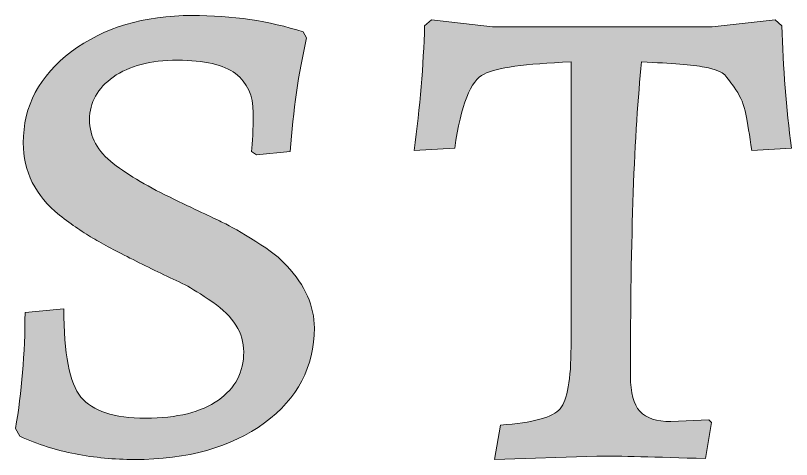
# Model space of a CAD drawing. Header units: inches. Extents: x 30.75 to 38.26, y -31.75 to -24.55.
# Drawn here: x 35.075 to 36.496, y -25.585 to -24.771 of the extents above; entities that cross this region are included whole.
import ezdxf

# ---------------------------------------------------------------- set-up
doc = ezdxf.new("R2010")
doc.units = ezdxf.units.IN
doc.header["$MEASUREMENT"] = 0
doc.layers.add('Layer 2', color=7, linetype='Continuous')

msp = doc.modelspace()

# ---------------------------------------------------------------- hatches: boundary and pattern name
at = {"layer": 'Layer 2', "true_color": 0xffffff}
h = msp.add_hatch(color=7, dxfattribs=at)
h.dxf.hatch_style = 2
edge = h.paths.add_edge_path()
edge.add_spline(control_points=[(35.2929, -25.585), (35.2561, -25.585), (35.2201, -25.5816), (35.1849, -25.5747), (35.1497, -25.5679), (35.1157, -25.5571), (35.0832, -25.5424), (35.0832, -25.5424), (35.0753, -25.5282), (35.0753, -25.5282), (35.0868, -25.462), (35.0927, -25.391), (35.0927, -25.3153), (35.0927, -25.3153), (35.1636, -25.309), (35.1636, -25.309), (35.1636, -25.391), (35.1741, -25.4449), (35.1951, -25.4706), (35.2162, -25.4964), (35.2556, -25.5093), (35.3134, -25.5093), (35.3712, -25.5093), (35.4157, -25.4982), (35.4467, -25.4762), (35.4777, -25.4541), (35.4932, -25.4247), (35.4932, -25.3879), (35.4932, -25.3532), (35.4743, -25.3227), (35.4364, -25.2964), (35.4143, -25.2817), (35.3975, -25.2712), (35.386, -25.2648), (35.3565, -25.2512), (35.3266, -25.2367), (35.2961, -25.2215), (35.2656, -25.2062), (35.2404, -25.1928), (35.2204, -25.1813), (35.2004, -25.1697), (35.1788, -25.155), (35.1557, -25.1371), (35.1116, -25.1014), (35.0895, -25.0572), (35.0895, -25.0046), (35.0895, -24.9374), (35.1189, -24.8816), (35.1778, -24.8375), (35.2367, -24.7933), (35.3103, -24.7712), (35.3986, -24.7712), (35.4722, -24.7712), (35.54, -24.7812), (35.602, -24.8012), (35.602, -24.8012), (35.6083, -24.8122), (35.6083, -24.8122), (35.5936, -24.8764), (35.5836, -24.9458), (35.5784, -25.0204), (35.5784, -25.0204), (35.5168, -25.0267), (35.5168, -25.0267), (35.5168, -25.0267), (35.5074, -25.0204), (35.5074, -25.0204), (35.5095, -25.0046), (35.5106, -24.981), (35.5106, -24.9494), (35.5106, -24.9179), (35.4998, -24.894), (35.4782, -24.8777), (35.4567, -24.8614), (35.4212, -24.8532), (35.3718, -24.8532), (35.3224, -24.8532), (35.2832, -24.8635), (35.2543, -24.884), (35.2253, -24.9045), (35.2109, -24.9305), (35.2109, -24.9621), (35.2109, -24.9936), (35.2253, -25.0204), (35.2543, -25.0425), (35.2832, -25.0646), (35.3203, -25.0864), (35.3655, -25.1079), (35.4107, -25.1295), (35.4404, -25.1437), (35.4546, -25.1505), (35.4688, -25.1574), (35.489, -25.1689), (35.5153, -25.1852), (35.5416, -25.2015), (35.5605, -25.2165), (35.5721, -25.2301), (35.6057, -25.2659), (35.6225, -25.3038), (35.6225, -25.3437), (35.6225, -25.4152), (35.592, -25.4733), (35.531, -25.518), (35.4701, -25.5627), (35.3907, -25.585), (35.2929, -25.585)], knot_values=[0, 0, 0, 0, 1, 1, 1, 2, 2, 2, 3, 3, 3, 4, 4, 4, 5, 5, 5, 6, 6, 6, 7, 7, 7, 8, 8, 8, 9, 9, 9, 10, 10, 10, 11, 11, 11, 12, 12, 12, 13, 13, 13, 14, 14, 14, 15, 15, 15, 16, 16, 16, 17, 17, 17, 18, 18, 18, 19, 19, 19, 20, 20, 20, 21, 21, 21, 22, 22, 22, 23, 23, 23, 24, 24, 24, 25, 25, 25, 26, 26, 26, 27, 27, 27, 28, 28, 28, 29, 29, 29, 30, 30, 30, 31, 31, 31, 32, 32, 32, 33, 33, 33, 34, 34, 34, 35, 35, 35, 35], degree=3, periodic=1)
h = msp.add_hatch(color=7, dxfattribs=at)
h.dxf.hatch_style = 2
edge = h.paths.add_edge_path()
edge.add_spline(control_points=[(36.0925, -25.3784), (36.0925, -25.3784), (36.0925, -24.8564), (36.0925, -24.8564), (36.0083, -24.8596), (35.9553, -24.8669), (35.9332, -24.8785), (35.909, -24.89), (35.8911, -24.9352), (35.8796, -25.0141), (35.8796, -25.0141), (35.8055, -25.0188), (35.8055, -25.0188), (35.816, -24.9389), (35.8223, -24.8627), (35.8244, -24.7901), (35.8244, -24.7901), (35.837, -24.7791), (35.837, -24.7791), (35.837, -24.7791), (35.9489, -24.7917), (35.9489, -24.7917), (35.9489, -24.7917), (36.3511, -24.7917), (36.3511, -24.7917), (36.3511, -24.7917), (36.4662, -24.7791), (36.4662, -24.7791), (36.4662, -24.7791), (36.4788, -24.7901), (36.4788, -24.7901), (36.4809, -24.8669), (36.4867, -24.9415), (36.4962, -25.0141), (36.4962, -25.0141), (36.4236, -25.0188), (36.4236, -25.0188), (36.4194, -24.9904), (36.4158, -24.9681), (36.4126, -24.9518), (36.4094, -24.9355), (36.4034, -24.9208), (36.3945, -24.9076), (36.3855, -24.8945), (36.3787, -24.8853), (36.374, -24.88), (36.3692, -24.8748), (36.3569, -24.8701), (36.3369, -24.8658), (36.3148, -24.8617), (36.2764, -24.8585), (36.2218, -24.8564), (36.2081, -24.9836), (36.2013, -25.1755), (36.2013, -25.432), (36.2013, -25.4625), (36.207, -25.4841), (36.2186, -25.4967), (36.2302, -25.5093), (36.2491, -25.5156), (36.2754, -25.5156), (36.2754, -25.5156), (36.3448, -25.5124), (36.3448, -25.5124), (36.3448, -25.5124), (36.3495, -25.5172), (36.3495, -25.5172), (36.3495, -25.5172), (36.3385, -25.5834), (36.3385, -25.5834), (36.247, -25.5802), (36.1808, -25.5787), (36.1398, -25.5787), (36.1398, -25.5787), (35.9521, -25.585), (35.9521, -25.585), (35.9521, -25.585), (35.9631, -25.5219), (35.9631, -25.5219), (36.0231, -25.5177), (36.0596, -25.5077), (36.0727, -25.4919), (36.0859, -25.4762), (36.0925, -25.4383), (36.0925, -25.3784)], knot_values=[0, 0, 0, 0, 1, 1, 1, 2, 2, 2, 3, 3, 3, 4, 4, 4, 5, 5, 5, 6, 6, 6, 7, 7, 7, 8, 8, 8, 9, 9, 9, 10, 10, 10, 11, 11, 11, 12, 12, 12, 13, 13, 13, 14, 14, 14, 15, 15, 15, 16, 16, 16, 17, 17, 17, 18, 18, 18, 19, 19, 19, 20, 20, 20, 21, 21, 21, 22, 22, 22, 23, 23, 23, 24, 24, 24, 25, 25, 25, 26, 26, 26, 27, 27, 27, 28, 28, 28, 28], degree=3, periodic=1)

# ---------------------------------------------------------------- linework, layer by layer
at = {"layer": 'Layer 2', "lineweight": 0}
for points, knots in [([(35.2929, -25.585), (35.2561, -25.585), (35.2201, -25.5816), (35.1849, -25.5747), (35.1497, -25.5679), (35.1157, -25.5571), (35.0832, -25.5424), (35.0832, -25.5424), (35.0753, -25.5282), (35.0753, -25.5282), (35.0868, -25.462), (35.0927, -25.391), (35.0927, -25.3153), (35.0927, -25.3153), (35.1636, -25.309), (35.1636, -25.309), (35.1636, -25.391), (35.1741, -25.4449), (35.1951, -25.4706), (35.2162, -25.4964), (35.2556, -25.5093), (35.3134, -25.5093), (35.3712, -25.5093), (35.4157, -25.4982), (35.4467, -25.4762), (35.4777, -25.4541), (35.4932, -25.4247), (35.4932, -25.3879), (35.4932, -25.3532), (35.4743, -25.3227), (35.4364, -25.2964), (35.4143, -25.2817), (35.3975, -25.2712), (35.386, -25.2648), (35.3565, -25.2512), (35.3266, -25.2367), (35.2961, -25.2215), (35.2656, -25.2062), (35.2404, -25.1928), (35.2204, -25.1813), (35.2004, -25.1697), (35.1788, -25.155), (35.1557, -25.1371), (35.1116, -25.1014), (35.0895, -25.0572), (35.0895, -25.0046), (35.0895, -24.9374), (35.1189, -24.8816), (35.1778, -24.8375), (35.2367, -24.7933), (35.3103, -24.7712), (35.3986, -24.7712), (35.4722, -24.7712), (35.54, -24.7812), (35.602, -24.8012), (35.602, -24.8012), (35.6083, -24.8122), (35.6083, -24.8122), (35.5936, -24.8764), (35.5836, -24.9458), (35.5784, -25.0204), (35.5784, -25.0204), (35.5168, -25.0267), (35.5168, -25.0267), (35.5168, -25.0267), (35.5074, -25.0204), (35.5074, -25.0204), (35.5095, -25.0046), (35.5106, -24.981), (35.5106, -24.9494), (35.5106, -24.9179), (35.4998, -24.894), (35.4782, -24.8777), (35.4567, -24.8614), (35.4212, -24.8532), (35.3718, -24.8532), (35.3224, -24.8532), (35.2832, -24.8635), (35.2543, -24.884), (35.2253, -24.9045), (35.2109, -24.9305), (35.2109, -24.9621), (35.2109, -24.9936), (35.2253, -25.0204), (35.2543, -25.0425), (35.2832, -25.0646), (35.3203, -25.0864), (35.3655, -25.1079), (35.4107, -25.1295), (35.4404, -25.1437), (35.4546, -25.1505), (35.4688, -25.1574), (35.489, -25.1689), (35.5153, -25.1852), (35.5416, -25.2015), (35.5605, -25.2165), (35.5721, -25.2301), (35.6057, -25.2659), (35.6225, -25.3038), (35.6225, -25.3437), (35.6225, -25.4152), (35.592, -25.4733), (35.531, -25.518), (35.4701, -25.5627), (35.3907, -25.585), (35.2929, -25.585)], [0, 0, 0, 0, 1, 1, 1, 2, 2, 2, 3, 3, 3, 4, 4, 4, 5, 5, 5, 6, 6, 6, 7, 7, 7, 8, 8, 8, 9, 9, 9, 10, 10, 10, 11, 11, 11, 12, 12, 12, 13, 13, 13, 14, 14, 14, 15, 15, 15, 16, 16, 16, 17, 17, 17, 18, 18, 18, 19, 19, 19, 20, 20, 20, 21, 21, 21, 22, 22, 22, 23, 23, 23, 24, 24, 24, 25, 25, 25, 26, 26, 26, 27, 27, 27, 28, 28, 28, 29, 29, 29, 30, 30, 30, 31, 31, 31, 32, 32, 32, 33, 33, 33, 34, 34, 34, 35, 35, 35, 35]), ([(36.0925, -25.3784), (36.0925, -25.3784), (36.0925, -24.8564), (36.0925, -24.8564), (36.0083, -24.8596), (35.9553, -24.8669), (35.9332, -24.8785), (35.909, -24.89), (35.8911, -24.9352), (35.8796, -25.0141), (35.8796, -25.0141), (35.8055, -25.0188), (35.8055, -25.0188), (35.816, -24.9389), (35.8223, -24.8627), (35.8244, -24.7901), (35.8244, -24.7901), (35.837, -24.7791), (35.837, -24.7791), (35.837, -24.7791), (35.9489, -24.7917), (35.9489, -24.7917), (35.9489, -24.7917), (36.3511, -24.7917), (36.3511, -24.7917), (36.3511, -24.7917), (36.4662, -24.7791), (36.4662, -24.7791), (36.4662, -24.7791), (36.4788, -24.7901), (36.4788, -24.7901), (36.4809, -24.8669), (36.4867, -24.9415), (36.4962, -25.0141), (36.4962, -25.0141), (36.4236, -25.0188), (36.4236, -25.0188), (36.4194, -24.9904), (36.4158, -24.9681), (36.4126, -24.9518), (36.4094, -24.9355), (36.4034, -24.9208), (36.3945, -24.9076), (36.3855, -24.8945), (36.3787, -24.8853), (36.374, -24.88), (36.3692, -24.8748), (36.3569, -24.8701), (36.3369, -24.8658), (36.3148, -24.8617), (36.2764, -24.8585), (36.2218, -24.8564), (36.2081, -24.9836), (36.2013, -25.1755), (36.2013, -25.432), (36.2013, -25.4625), (36.207, -25.4841), (36.2186, -25.4967), (36.2302, -25.5093), (36.2491, -25.5156), (36.2754, -25.5156), (36.2754, -25.5156), (36.3448, -25.5124), (36.3448, -25.5124), (36.3448, -25.5124), (36.3495, -25.5172), (36.3495, -25.5172), (36.3495, -25.5172), (36.3385, -25.5834), (36.3385, -25.5834), (36.247, -25.5802), (36.1808, -25.5787), (36.1398, -25.5787), (36.1398, -25.5787), (35.9521, -25.585), (35.9521, -25.585), (35.9521, -25.585), (35.9631, -25.5219), (35.9631, -25.5219), (36.0231, -25.5177), (36.0596, -25.5077), (36.0727, -25.4919), (36.0859, -25.4762), (36.0925, -25.4383), (36.0925, -25.3784)], [0, 0, 0, 0, 1, 1, 1, 2, 2, 2, 3, 3, 3, 4, 4, 4, 5, 5, 5, 6, 6, 6, 7, 7, 7, 8, 8, 8, 9, 9, 9, 10, 10, 10, 11, 11, 11, 12, 12, 12, 13, 13, 13, 14, 14, 14, 15, 15, 15, 16, 16, 16, 17, 17, 17, 18, 18, 18, 19, 19, 19, 20, 20, 20, 21, 21, 21, 22, 22, 22, 23, 23, 23, 24, 24, 24, 25, 25, 25, 26, 26, 26, 27, 27, 27, 28, 28, 28, 28])]:
    msp.add_open_spline(points, degree=3, knots=knots, dxfattribs=at)

doc.saveas('drawing.dxf')
